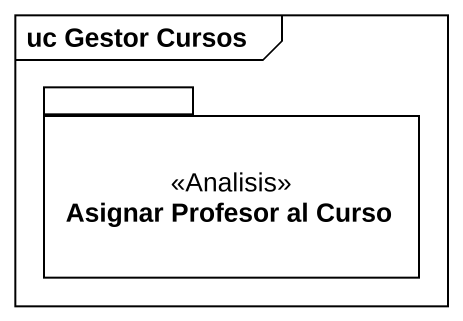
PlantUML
@startuml
mainframe uc Gestor Cursos
package "Asignar Profesor al Curso" as Asignar_Profesor_al_Curso <<Analisis>> {
}
@enduml
